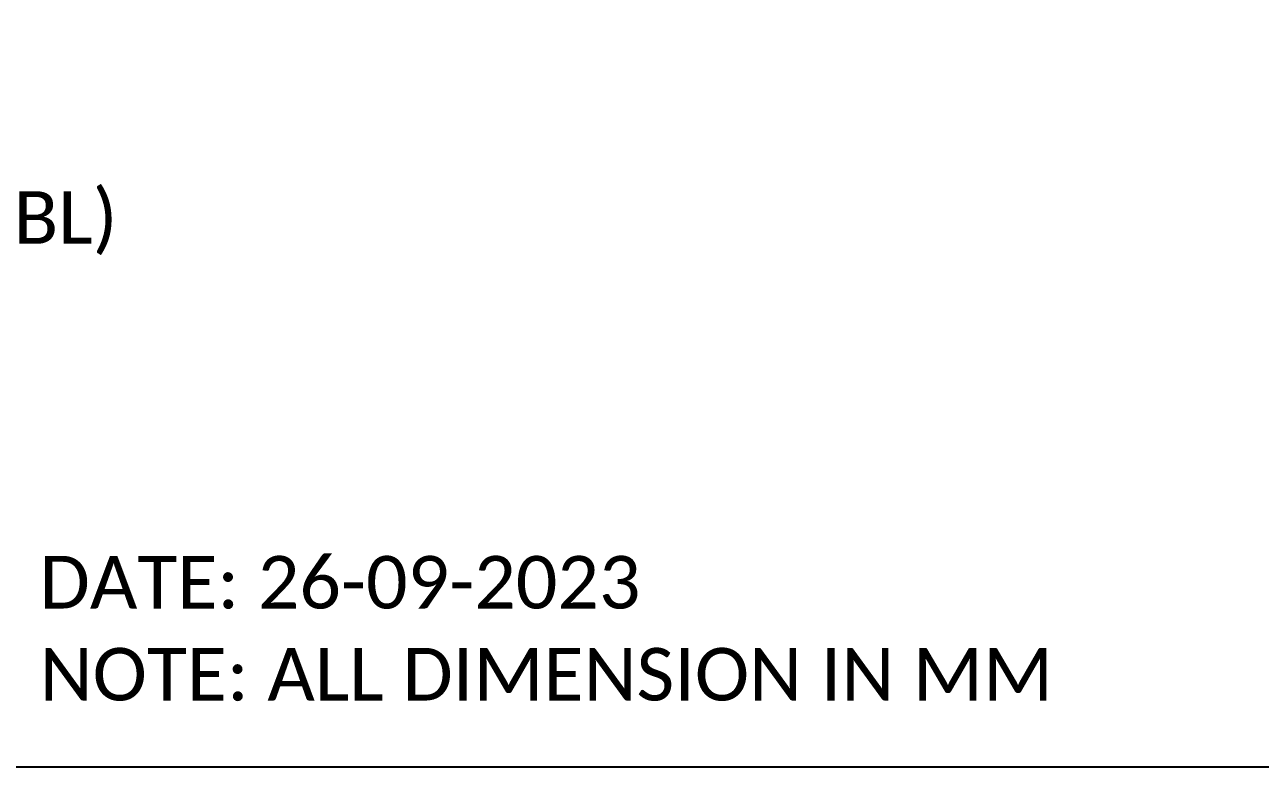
# Model space of a CAD drawing. Header units: millimetres. Extents: x 14017 to 18361, y 6223 to 10695.
# Drawn here: x 16344 to 17284, y 6223 to 6788 of the extents above; entities that cross this region are included whole.
import ezdxf
from ezdxf import colors
from ezdxf.entities.mleader import LeaderData, LeaderLine
from ezdxf.math import Vec2, Vec3

# ---------------------------------------------------------------- set-up
doc = ezdxf.new("R2010")
doc.units = ezdxf.units.MM
doc.header["$LTSCALE"] = 384.175
doc.layers.get('0').update_dxf_attribs({"linetype": 'CONTINUOUS'})
doc.styles.get("Standard").update_dxf_attribs({"font": 'calibri.ttf'})

msp = doc.modelspace()

# ---------------------------------------------------------------- linework, layer by layer
msp.add_line((18361.37363, 6222.83341), (14016.56809, 6222.83341))

# ---------------------------------------------------------------- texts
at = {"char_height": 40, "width": 899.2979963, "attachment_point": 1}
for s, insert in [('\\A1;DATE: 26-09-2023', (16355.47279, 6383.62645)), ('NOTE: ALL DIMENSION IN MM', (16355.64655, 6313.62679))]:
    msp.add_mtext(s, dxfattribs=dict(at, insert=insert))

# ---------------------------------------------------------------- leaders
ml = msp.add_multileader_mtext('Standard')
ml.set_content('ELECTRIC\\PBLOWER (EBL)')
ml.set_leader_properties(linetype='ByLayer')
ml.build(insert=Vec2(0, 0))
ml.multileader.update_dxf_attribs({"text_right_attachment_type": 6, "arrow_head_size": 40})
ctx = ml.context
ctx.base_point, ctx.char_height, ctx.arrow_head_size, ctx.plane_origin = Vec3(16049.24553, 6702.34098), 40, 40, Vec3(15949.10964, 6787.78818)
ctx.right_attachment = 6
notes = []
notes.append((ctx, [(0, (1, 1, 0), (16041.24553, 6702.34098), (1, 0), 8, [(0, [(15949.10964, 6787.78818)], 0, [])])]))
ctx.mtext.insert, ctx.mtext.flow_direction = Vec3(16051.24553, 6727.80251), 5
for ctx, leaders in notes:
    for number, flags, end, landing, length, lines in leaders:
        leader = LeaderData()
        leader.index, (leader.has_last_leader_line, leader.has_dogleg_vector, leader.attachment_direction) = number, flags
        leader.last_leader_point, leader.dogleg_vector, leader.dogleg_length = Vec3(end), Vec3(landing), length
        for number, points, colour, breaks in lines:
            line = LeaderLine()
            line.index, line.vertices, line.color, line.breaks = number, Vec3.list(points), colors.encode_raw_color(colour), breaks
            leader.lines.append(line)
        ctx.leaders.append(leader)

doc.saveas('drawing.dxf')
